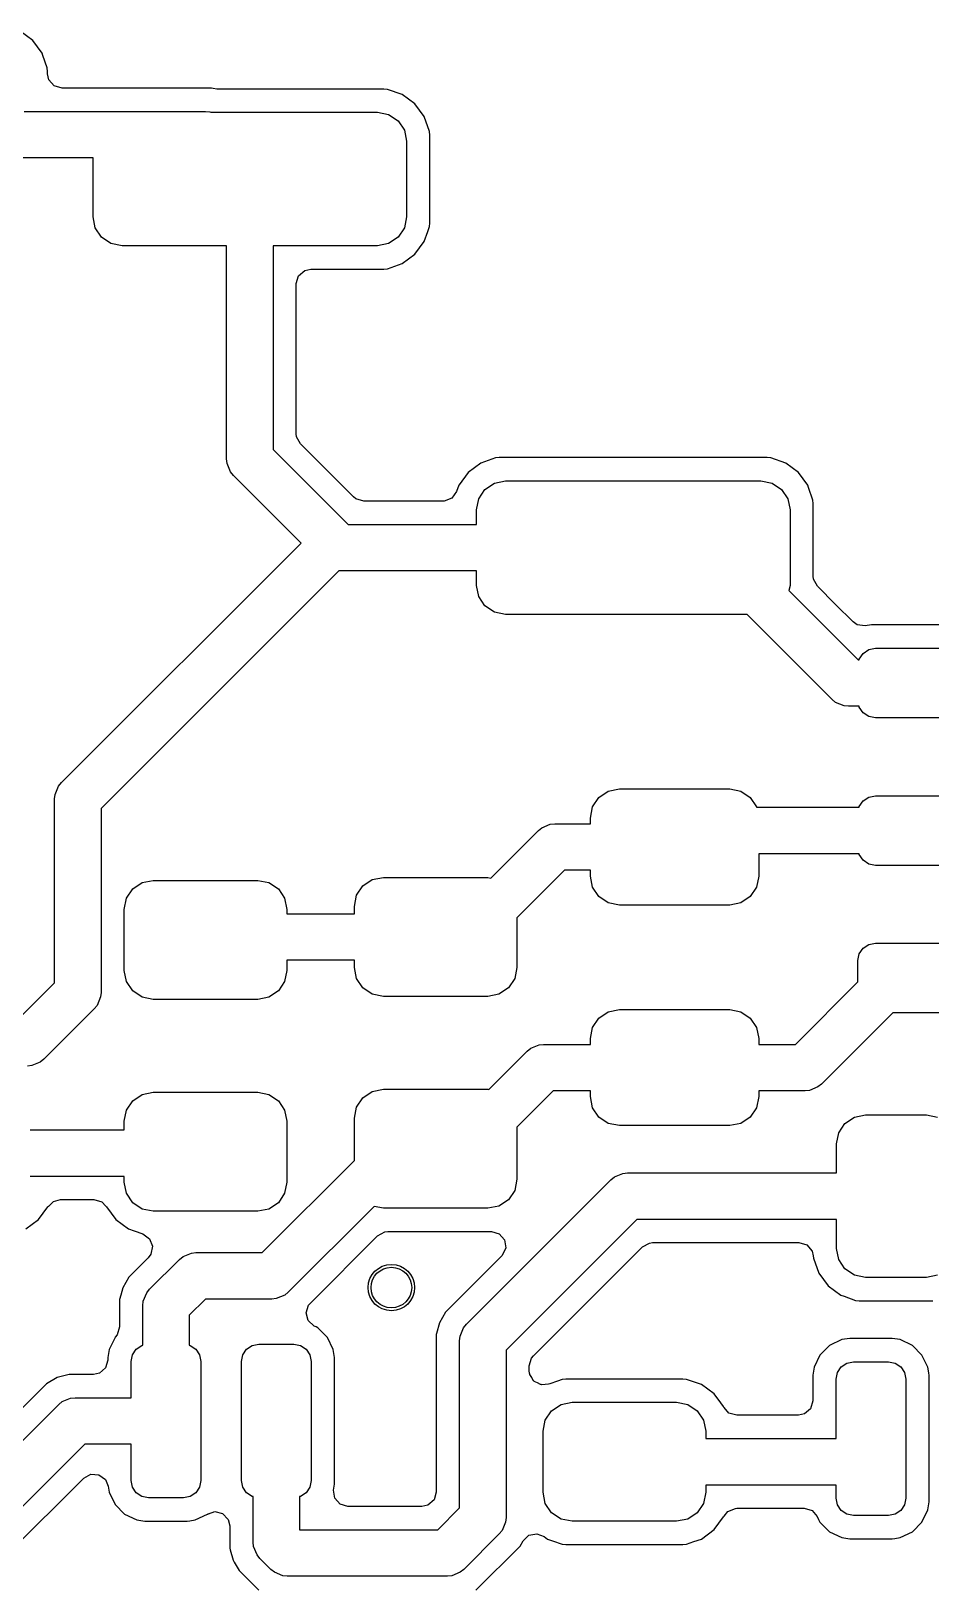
# Model space of a CAD drawing. Extents: x 3.9 to 7.48, y -4.89 to -2.91.
# Drawn here: x 4.605 to 4.91, y -4.142 to -3.615 of the extents above; entities that cross this region are included whole.
import ezdxf

# ---------------------------------------------------------------- set-up
doc = ezdxf.new("R2010")
doc.units = 0
doc.header["$MEASUREMENT"] = 0
doc.layers.add('BLACK', color=7, linetype='CONTINUOUS')

msp = doc.modelspace()

# ---------------------------------------------------------------- linework, layer by layer
at = {"layer": 'BLACK', "linetype": 'CONTINUOUS'}
for p, q in [((4.60507, -3.61857), (4.60077, -3.6154)), ((4.60825, -3.62288), (4.60507, -3.61857)), ((4.60853, -3.62368), (4.60825, -3.62288)), ((4.61002, -3.62792), (4.60853, -3.62368)), ((4.61013, -3.62912), (4.61002, -3.62792)), ((4.61002, -3.62792), (4.61002, -3.62792)), ((4.61013, -3.62987), (4.61013, -3.62912)), ((4.61057, -3.6319), (4.61013, -3.62987)), ((4.61237, -3.63397), (4.61057, -3.6319)), ((4.61501, -3.63475), (4.61237, -3.63397)), ((4.66568, -3.63475), (4.61501, -3.63475)), ((4.66621, -3.63489), (4.66568, -3.63475)), ((4.66568, -3.63475), (4.66568, -3.63475)), ((4.66747, -3.63506), (4.66621, -3.63489)), ((4.72412, -3.63506), (4.66747, -3.63506)), ((4.72532, -3.63517), (4.72412, -3.63506)), ((4.72412, -3.63506), (4.72412, -3.63506)), ((4.73036, -3.63693), (4.72532, -3.63517)), ((4.73466, -3.64011), (4.73036, -3.63693)), ((4.73036, -3.63693), (4.73036, -3.63693)), ((4.60223, -3.64264), (4.6636, -3.64264)), ((4.6636, -3.64264), (4.66514, -3.64279)), ((4.66514, -3.64279), (4.66552, -3.64295)), ((4.66552, -3.64295), (4.72198, -3.64295)), ((4.72198, -3.64295), (4.72575, -3.6437)), ((4.72575, -3.6437), (4.72894, -3.64583)), ((4.73784, -3.64441), (4.73466, -3.64011)), ((4.72894, -3.64583), (4.73108, -3.64903)), ((4.73108, -3.64903), (4.73182, -3.65279)), ((4.73961, -3.64946), (4.73784, -3.64441)), ((4.73784, -3.64441), (4.73784, -3.64441)), ((4.73972, -3.65066), (4.73961, -3.64946)), ((4.73961, -3.64946), (4.73961, -3.64946)), ((4.73182, -3.65279), (4.73182, -3.67838)), ((4.73972, -3.68052), (4.73972, -3.65066)), ((4.62553, -3.65839), (4.59968, -3.65839)), ((4.62553, -3.67838), (4.62553, -3.65839)), ((4.62627, -3.68215), (4.62553, -3.67838)), ((4.73182, -3.67838), (4.73108, -3.68215)), ((4.73961, -3.68172), (4.73972, -3.68052)), ((4.62841, -3.68534), (4.62627, -3.68215)), ((4.6316, -3.68748), (4.62841, -3.68534)), ((4.72894, -3.68534), (4.72575, -3.68748)), ((4.73108, -3.68215), (4.72894, -3.68534)), ((4.73784, -3.68676), (4.73901, -3.68341)), ((4.73901, -3.68341), (4.73961, -3.68172)), ((4.73961, -3.68172), (4.73961, -3.68172)), ((4.63537, -3.68823), (4.6316, -3.68748)), ((4.6708, -3.68823), (4.63537, -3.68823)), ((4.6708, -3.76052), (4.6708, -3.68823)), ((4.72198, -3.68823), (4.68655, -3.68823)), ((4.68655, -3.68823), (4.68655, -3.75726)), ((4.72575, -3.68748), (4.72198, -3.68823)), ((4.73036, -3.69424), (4.73466, -3.69107)), ((4.73466, -3.69107), (4.73784, -3.68676)), ((4.69522, -3.69836), (4.6973, -3.69656)), ((4.6973, -3.69656), (4.69932, -3.69612)), ((4.69932, -3.69612), (4.72412, -3.69612)), ((4.72412, -3.69612), (4.72532, -3.69601)), ((4.72532, -3.69601), (4.72784, -3.69512)), ((4.72532, -3.69601), (4.72532, -3.69601)), ((4.72784, -3.69512), (4.73036, -3.69424)), ((4.69444, -3.701), (4.69522, -3.69836)), ((4.69444, -3.75196), (4.69444, -3.701)), ((4.69455, -3.753), (4.69444, -3.75196)), ((4.69587, -3.75542), (4.69455, -3.753)), ((4.68655, -3.75726), (4.71201, -3.78271)), ((4.71385, -3.77339), (4.69587, -3.75542)), ((4.67095, -3.76205), (4.6708, -3.76052)), ((4.67213, -3.76489), (4.67095, -3.76205)), ((4.67311, -3.76608), (4.67213, -3.76489)), ((4.75268, -3.76511), (4.74965, -3.76923)), ((4.75699, -3.76193), (4.75268, -3.76511)), ((4.76203, -3.76017), (4.75699, -3.76193)), ((4.75699, -3.76193), (4.75699, -3.76193)), ((4.76323, -3.76006), (4.76203, -3.76017)), ((4.76203, -3.76017), (4.76203, -3.76017)), ((4.85412, -3.76006), (4.76323, -3.76006)), ((4.76323, -3.76006), (4.76323, -3.76006)), ((4.85532, -3.76017), (4.85412, -3.76006)), ((4.85412, -3.76006), (4.85412, -3.76006)), ((4.86036, -3.76193), (4.85532, -3.76017)), ((4.86466, -3.76511), (4.86036, -3.76193)), ((4.86036, -3.76193), (4.86036, -3.76193)), ((4.86784, -3.76941), (4.86466, -3.76511)), ((4.69604, -3.78902), (4.67311, -3.76608)), ((4.74951, -3.76941), (4.74876, -3.77155)), ((4.74965, -3.76923), (4.74951, -3.76941)), ((4.75841, -3.77083), (4.7616, -3.7687)), ((4.7616, -3.7687), (4.76537, -3.76795)), ((4.76537, -3.76795), (4.85198, -3.76795)), ((4.85198, -3.76795), (4.85575, -3.7687)), ((4.85575, -3.7687), (4.85894, -3.77083)), ((4.86812, -3.7702), (4.86784, -3.76941)), ((4.86961, -3.77446), (4.86812, -3.7702)), ((4.71466, -3.77404), (4.71385, -3.77339)), ((4.7173, -3.77482), (4.71466, -3.77404)), ((4.74415, -3.77482), (4.7173, -3.77482)), ((4.7446, -3.7748), (4.74415, -3.77482)), ((4.74716, -3.77379), (4.7446, -3.7748)), ((4.74876, -3.77155), (4.74716, -3.77379)), ((4.75553, -3.77779), (4.75627, -3.77403)), ((4.75627, -3.77403), (4.75841, -3.77083)), ((4.85894, -3.77083), (4.86108, -3.77403)), ((4.86108, -3.77403), (4.86182, -3.77779)), ((4.86972, -3.77566), (4.86961, -3.77446)), ((4.86961, -3.77446), (4.86961, -3.77446)), ((4.86972, -3.80024), (4.86972, -3.77566)), ((4.75553, -3.78271), (4.75553, -3.77779)), ((4.86182, -3.77779), (4.86182, -3.80338)), ((4.71201, -3.78271), (4.75553, -3.78271)), ((4.6148, -3.87026), (4.69604, -3.78902)), ((4.70887, -3.79846), (4.62824, -3.87909)), ((4.75553, -3.79846), (4.70887, -3.79846)), ((4.75553, -3.80338), (4.75553, -3.79846)), ((4.86983, -3.80128), (4.86972, -3.80024)), ((4.87115, -3.80369), (4.86983, -3.80128)), ((4.75627, -3.80715), (4.75553, -3.80338)), ((4.75841, -3.81034), (4.75627, -3.80715)), ((4.86182, -3.80338), (4.86147, -3.80517)), ((4.86147, -3.80517), (4.88494, -3.82864)), ((4.8773, -3.80984), (4.87115, -3.80369)), ((4.7616, -3.81248), (4.75841, -3.81034)), ((4.76537, -3.81323), (4.7616, -3.81248)), ((4.8832, -3.81574), (4.8773, -3.80984)), ((4.84725, -3.81323), (4.76537, -3.81323)), ((4.87611, -3.84208), (4.84725, -3.81323)), ((4.88463, -3.81673), (4.8832, -3.81574)), ((4.88735, -3.81712), (4.88463, -3.81673)), ((4.88944, -3.81681), (4.88735, -3.81712)), ((4.95702, -3.81681), (4.88944, -3.81681)), ((4.88944, -3.81681), (4.88944, -3.81681)), ((4.88524, -3.82864), (4.8853, -3.82835)), ((4.8853, -3.82835), (4.88658, -3.82644)), ((4.88658, -3.82644), (4.88849, -3.82516)), ((4.88849, -3.82516), (4.89075, -3.82471)), ((4.89075, -3.82471), (4.95571, -3.82471)), ((4.88494, -3.82864), (4.88524, -3.82864)), ((4.8773, -3.84306), (4.87611, -3.84208)), ((4.88014, -3.84424), (4.8773, -3.84306)), ((4.88167, -3.84439), (4.88014, -3.84424)), ((4.88524, -3.84439), (4.88167, -3.84439)), ((4.8853, -3.84468), (4.88524, -3.84439)), ((4.88658, -3.8466), (4.8853, -3.84468)), ((4.88849, -3.84788), (4.88658, -3.8466)), ((4.89075, -3.84833), (4.88849, -3.84788)), ((4.95571, -3.84833), (4.89075, -3.84833)), ((4.61382, -3.87145), (4.6148, -3.87026)), ((4.61249, -3.87582), (4.61265, -3.87429)), ((4.61249, -3.93817), (4.61249, -3.87582)), ((4.61265, -3.87429), (4.61382, -3.87145)), ((4.79488, -3.87851), (4.79701, -3.87531)), ((4.79701, -3.87531), (4.80021, -3.87318)), ((4.80021, -3.87318), (4.80397, -3.87243)), ((4.80397, -3.87243), (4.84138, -3.87243)), ((4.84138, -3.87243), (4.84514, -3.87318)), ((4.84514, -3.87318), (4.84834, -3.87531)), ((4.84834, -3.87531), (4.85047, -3.87851)), ((4.88658, -3.87644), (4.88849, -3.87516)), ((4.88849, -3.87516), (4.89075, -3.87471)), ((4.89075, -3.87471), (4.95571, -3.87471)), ((4.62824, -3.87909), (4.62824, -3.94143)), ((4.79413, -3.88227), (4.79488, -3.87851)), ((4.85047, -3.87851), (4.8505, -3.87864)), ((4.8505, -3.87864), (4.88524, -3.87864)), ((4.88524, -3.87864), (4.8853, -3.87835)), ((4.8853, -3.87835), (4.88658, -3.87644)), ((4.77651, -3.88655), (4.7777, -3.88557)), ((4.7777, -3.88557), (4.78054, -3.88439)), ((4.78054, -3.88439), (4.78208, -3.88424)), ((4.78208, -3.88424), (4.79413, -3.88424)), ((4.79413, -3.88424), (4.79413, -3.88227)), ((4.76043, -3.90262), (4.77651, -3.88655)), ((4.88524, -3.89439), (4.85122, -3.89439)), ((4.85122, -3.89439), (4.85122, -3.90196)), ((4.8853, -3.89468), (4.88524, -3.89439)), ((4.88658, -3.8966), (4.8853, -3.89468)), ((4.88849, -3.89788), (4.88658, -3.8966)), ((4.78534, -3.89999), (4.76923, -3.91609)), ((4.79413, -3.89999), (4.78534, -3.89999)), ((4.79413, -3.90196), (4.79413, -3.89999)), ((4.79488, -3.90572), (4.79413, -3.90196)), ((4.85122, -3.90196), (4.85047, -3.90572)), ((4.89075, -3.89833), (4.88849, -3.89788)), ((4.95571, -3.89833), (4.89075, -3.89833)), ((4.63687, -3.90949), (4.639, -3.9063)), ((4.639, -3.9063), (4.64219, -3.90416)), ((4.64219, -3.90416), (4.64596, -3.90341)), ((4.64596, -3.90341), (4.68139, -3.90341)), ((4.68139, -3.90341), (4.68516, -3.90416)), ((4.68516, -3.90416), (4.68835, -3.9063)), ((4.68835, -3.9063), (4.69048, -3.90949)), ((4.71486, -3.90849), (4.717, -3.9053)), ((4.717, -3.9053), (4.72019, -3.90316)), ((4.72019, -3.90316), (4.72396, -3.90241)), ((4.72396, -3.90241), (4.75939, -3.90241)), ((4.75939, -3.90241), (4.76043, -3.90262)), ((4.79701, -3.90892), (4.79488, -3.90572)), ((4.85047, -3.90572), (4.84834, -3.90892)), ((4.63612, -3.91326), (4.63687, -3.90949)), ((4.69048, -3.90949), (4.69123, -3.91326)), ((4.71412, -3.91226), (4.71486, -3.90849)), ((4.71412, -3.91472), (4.71412, -3.91226)), ((4.80021, -3.91105), (4.79701, -3.90892)), ((4.80397, -3.9118), (4.80021, -3.91105)), ((4.84138, -3.9118), (4.80397, -3.9118)), ((4.84514, -3.91105), (4.84138, -3.9118)), ((4.84834, -3.90892), (4.84514, -3.91105)), ((4.63612, -3.93393), (4.63612, -3.91326)), ((4.69123, -3.91326), (4.69123, -3.91472)), ((4.69123, -3.91472), (4.71412, -3.91472)), ((4.76923, -3.91609), (4.76923, -3.93293)), ((4.88485, -3.93061), (4.8853, -3.92835)), ((4.8853, -3.92835), (4.88658, -3.92644)), ((4.88658, -3.92644), (4.88849, -3.92516)), ((4.88849, -3.92516), (4.89075, -3.92471)), ((4.89075, -3.92471), (4.95571, -3.92471)), ((4.71412, -3.93047), (4.69123, -3.93047)), ((4.69123, -3.93047), (4.69123, -3.93393)), ((4.71412, -3.93293), (4.71412, -3.93047)), ((4.71486, -3.93669), (4.71412, -3.93293)), ((4.76923, -3.93293), (4.76848, -3.93669)), ((4.88485, -3.93785), (4.88485, -3.93061)), ((4.60002, -3.95064), (4.61249, -3.93817)), ((4.63687, -3.93769), (4.63612, -3.93393)), ((4.639, -3.94089), (4.63687, -3.93769)), ((4.69048, -3.93769), (4.68835, -3.94089)), ((4.69123, -3.93393), (4.69048, -3.93769)), ((4.717, -3.93989), (4.71486, -3.93669)), ((4.76848, -3.93669), (4.76635, -3.93989)), ((4.86365, -3.95904), (4.88485, -3.93785)), ((4.62809, -3.94297), (4.62691, -3.9458)), ((4.62824, -3.94143), (4.62809, -3.94297)), ((4.64219, -3.94302), (4.639, -3.94089)), ((4.64596, -3.94377), (4.64219, -3.94302)), ((4.68139, -3.94377), (4.64596, -3.94377)), ((4.68516, -3.94302), (4.68139, -3.94377)), ((4.68835, -3.94089), (4.68516, -3.94302)), ((4.72019, -3.94202), (4.717, -3.93989)), ((4.72396, -3.94277), (4.72019, -3.94202)), ((4.75939, -3.94277), (4.72396, -3.94277)), ((4.76316, -3.94202), (4.75939, -3.94277)), ((4.76635, -3.93989), (4.76316, -3.94202)), ((4.62594, -3.947), (4.60885, -3.96408)), ((4.62691, -3.9458), (4.62594, -3.947)), ((4.79701, -3.95012), (4.80021, -3.94798)), ((4.80021, -3.94798), (4.80397, -3.94723)), ((4.80397, -3.94723), (4.84138, -3.94723)), ((4.84138, -3.94723), (4.84514, -3.94798)), ((4.84514, -3.94798), (4.84834, -3.95012)), ((4.89664, -3.94833), (4.87248, -3.97249)), ((4.92391, -3.94833), (4.89664, -3.94833)), ((4.79413, -3.95708), (4.79488, -3.95331)), ((4.79488, -3.95331), (4.79701, -3.95012)), ((4.84834, -3.95012), (4.85047, -3.95331)), ((4.85047, -3.95331), (4.85122, -3.95708)), ((4.7739, -3.96037), (4.77674, -3.9592)), ((4.77674, -3.9592), (4.77827, -3.95904)), ((4.77827, -3.95904), (4.79413, -3.95904)), ((4.79413, -3.95904), (4.79413, -3.95708)), ((4.85122, -3.95708), (4.85122, -3.95904)), ((4.85122, -3.95904), (4.86365, -3.95904)), ((4.60765, -3.96506), (4.60482, -3.96624)), ((4.60885, -3.96408), (4.60765, -3.96506)), ((4.75972, -3.97433), (4.77271, -3.96135)), ((4.77271, -3.96135), (4.7739, -3.96037)), ((4.60482, -3.96624), (4.60328, -3.96639)), ((4.64219, -3.97601), (4.64596, -3.97526)), ((4.64596, -3.97526), (4.68139, -3.97526)), ((4.68139, -3.97526), (4.68516, -3.97601)), ((4.717, -3.97715), (4.72019, -3.97501)), ((4.72019, -3.97501), (4.72396, -3.97426)), ((4.72396, -3.97426), (4.75939, -3.97426)), ((4.75939, -3.97426), (4.75972, -3.97433)), ((4.78153, -3.97479), (4.76923, -3.98709)), ((4.79413, -3.97479), (4.78153, -3.97479)), ((4.79413, -3.97676), (4.79413, -3.97479)), ((4.86691, -3.97479), (4.85122, -3.97479)), ((4.85122, -3.97479), (4.85122, -3.97676)), ((4.86845, -3.97464), (4.86691, -3.97479)), ((4.87129, -3.97347), (4.86845, -3.97464)), ((4.87248, -3.97249), (4.87129, -3.97347)), ((4.63687, -3.98134), (4.639, -3.97815)), ((4.639, -3.97815), (4.64219, -3.97601)), ((4.68516, -3.97601), (4.68835, -3.97815)), ((4.68835, -3.97815), (4.69048, -3.98134)), ((4.71412, -3.98411), (4.71486, -3.98034)), ((4.71486, -3.98034), (4.717, -3.97715)), ((4.79488, -3.98053), (4.79413, -3.97676)), ((4.79701, -3.98372), (4.79488, -3.98053)), ((4.85047, -3.98053), (4.84834, -3.98372)), ((4.85122, -3.97676), (4.85047, -3.98053)), ((4.63612, -3.98511), (4.63687, -3.98134)), ((4.63612, -3.98804), (4.63612, -3.98511)), ((4.69048, -3.98134), (4.69123, -3.98511)), ((4.69123, -3.98511), (4.69123, -4.00578)), ((4.71412, -3.9984), (4.71412, -3.98411)), ((4.80021, -3.98585), (4.79701, -3.98372)), ((4.80397, -3.9866), (4.80021, -3.98585)), ((4.84514, -3.98585), (4.84138, -3.9866)), ((4.84834, -3.98372), (4.84514, -3.98585)), ((4.87832, -3.98903), (4.88046, -3.98584)), ((4.88046, -3.98584), (4.88365, -3.98371)), ((4.88365, -3.98371), (4.88741, -3.98296)), ((4.88741, -3.98296), (4.90808, -3.98296)), ((4.90808, -3.98296), (4.91185, -3.98371)), ((4.60422, -3.98804), (4.63612, -3.98804)), ((4.76923, -3.98709), (4.76923, -4.00478)), ((4.84138, -3.9866), (4.80397, -3.9866)), ((4.87757, -3.9928), (4.87832, -3.98903)), ((4.87757, -4.00264), (4.87757, -3.9928)), ((4.68287, -4.02964), (4.71412, -3.9984)), ((4.63612, -4.00379), (4.60422, -4.00379)), ((4.63612, -4.00578), (4.63612, -4.00379)), ((4.63687, -4.00954), (4.63612, -4.00578)), ((4.69123, -4.00578), (4.69048, -4.00954)), ((4.75211, -4.05395), (4.80111, -4.00495)), ((4.76923, -4.00478), (4.76848, -4.00854)), ((4.80111, -4.00495), (4.8023, -4.00397)), ((4.8023, -4.00397), (4.80514, -4.00279)), ((4.80514, -4.00279), (4.80667, -4.00264)), ((4.80667, -4.00264), (4.87757, -4.00264)), ((4.61053, -4.01391), (4.61208, -4.01232)), ((4.61208, -4.01232), (4.61447, -4.01169)), ((4.61447, -4.01169), (4.62585, -4.01169)), ((4.62585, -4.01169), (4.62849, -4.01246)), ((4.62849, -4.01246), (4.62982, -4.01391)), ((4.639, -4.01274), (4.63687, -4.00954)), ((4.64219, -4.01487), (4.639, -4.01274)), ((4.68835, -4.01274), (4.68516, -4.01487)), ((4.69048, -4.00954), (4.68835, -4.01274)), ((4.76635, -4.01174), (4.76316, -4.01387)), ((4.76848, -4.00854), (4.76635, -4.01174)), ((4.60706, -4.01844), (4.61023, -4.01414)), ((4.61023, -4.01414), (4.61045, -4.01385)), ((4.61023, -4.01414), (4.61023, -4.01414)), ((4.61045, -4.01385), (4.61053, -4.01391)), ((4.62982, -4.01391), (4.62988, -4.01386)), ((4.62988, -4.01386), (4.6301, -4.01416)), ((4.6301, -4.01416), (4.6301, -4.01416)), ((4.6301, -4.01416), (4.63328, -4.01846)), ((4.64596, -4.01562), (4.64219, -4.01487)), ((4.68139, -4.01562), (4.64596, -4.01562)), ((4.68516, -4.01487), (4.68139, -4.01562)), ((4.72079, -4.01399), (4.6917, -4.04308)), ((4.72396, -4.01462), (4.72079, -4.01399)), ((4.75939, -4.01462), (4.72396, -4.01462)), ((4.76316, -4.01387), (4.75939, -4.01462)), ((4.60276, -4.02162), (4.60706, -4.01844)), ((4.63328, -4.01846), (4.63758, -4.02163)), ((4.63758, -4.02163), (4.63942, -4.02228)), ((4.63942, -4.02228), (4.6424, -4.02332)), ((4.6424, -4.02332), (4.64464, -4.02493)), ((4.72201, -4.02394), (4.72442, -4.02262)), ((4.72442, -4.02262), (4.72546, -4.02251)), ((4.72546, -4.02251), (4.76059, -4.02251)), ((4.76059, -4.02251), (4.76323, -4.02329)), ((4.76323, -4.02329), (4.76503, -4.02537)), ((4.80994, -4.01839), (4.76555, -4.06278)), ((4.87757, -4.01839), (4.80994, -4.01839)), ((4.87757, -4.02823), (4.87757, -4.01839)), ((4.64464, -4.02493), (4.64565, -4.02748)), ((4.64565, -4.02748), (4.64512, -4.03018)), ((4.6992, -4.04675), (4.72201, -4.02394)), ((4.76543, -4.02809), (4.76428, -4.03059)), ((4.76503, -4.02537), (4.76543, -4.02809)), ((4.77487, -4.06462), (4.81178, -4.02771)), ((4.81178, -4.02771), (4.81419, -4.0264)), ((4.81419, -4.0264), (4.81523, -4.02628)), ((4.81523, -4.02628), (4.86485, -4.02628)), ((4.86485, -4.02628), (4.86749, -4.02706)), ((4.86749, -4.02706), (4.86929, -4.02914)), ((4.87832, -4.032), (4.87757, -4.02823)), ((4.64424, -4.03138), (4.63766, -4.03797)), ((4.64512, -4.03018), (4.64424, -4.03138)), ((4.64471, -4.04208), (4.65484, -4.03195)), ((4.65484, -4.03195), (4.65603, -4.03097)), ((4.65603, -4.03097), (4.65887, -4.02979)), ((4.65887, -4.02979), (4.66041, -4.02964)), ((4.66041, -4.02964), (4.68287, -4.02964)), ((4.76405, -4.03085), (4.74506, -4.04984)), ((4.76428, -4.03059), (4.76405, -4.03085)), ((4.86929, -4.02914), (4.86971, -4.03071)), ((4.86971, -4.03071), (4.86979, -4.03157)), ((4.86979, -4.03157), (4.86979, -4.03157)), ((4.86979, -4.03157), (4.87154, -4.03657)), ((4.88046, -4.03519), (4.87832, -4.032)), ((4.63766, -4.03797), (4.63558, -4.04156)), ((4.63766, -4.03797), (4.63766, -4.03797)), ((4.87154, -4.03657), (4.87156, -4.03661)), ((4.87156, -4.03661), (4.87473, -4.04092)), ((4.88365, -4.03733), (4.88046, -4.03519)), ((4.88741, -4.03808), (4.88365, -4.03733)), ((4.90808, -4.03808), (4.88741, -4.03808)), ((4.91185, -4.03733), (4.90808, -4.03808)), ((4.6349, -4.04409), (4.63451, -4.04557)), ((4.63558, -4.04157), (4.6349, -4.04409)), ((4.63558, -4.04156), (4.63558, -4.04157)), ((4.64255, -4.04611), (4.64373, -4.04328)), ((4.64373, -4.04328), (4.64471, -4.04208)), ((4.69051, -4.04406), (4.68767, -4.04524)), ((4.6917, -4.04308), (4.69051, -4.04406)), ((4.87473, -4.04092), (4.87903, -4.04409)), ((4.87903, -4.04409), (4.88015, -4.04448)), ((4.63451, -4.04557), (4.63451, -4.05488)), ((4.6424, -4.04765), (4.64255, -4.04611)), ((4.6424, -4.06104), (4.6424, -4.04765)), ((4.66367, -4.04539), (4.65815, -4.05091)), ((4.68613, -4.04539), (4.66367, -4.04539)), ((4.68767, -4.04524), (4.68613, -4.04539)), ((4.69777, -4.05007), (4.69862, -4.04745)), ((4.69862, -4.04745), (4.6992, -4.04675)), ((4.88015, -4.04448), (4.88408, -4.04586)), ((4.88408, -4.04586), (4.88528, -4.04597)), ((4.88528, -4.04597), (4.88528, -4.04597)), ((4.88528, -4.04597), (4.91022, -4.04597)), ((4.63451, -4.05488), (4.63373, -4.05752)), ((4.65815, -4.05091), (4.65815, -4.06104)), ((4.69848, -4.05273), (4.69777, -4.05007)), ((4.70051, -4.05458), (4.69848, -4.05273)), ((4.70112, -4.05488), (4.70051, -4.05458)), ((4.70171, -4.05517), (4.70112, -4.05488)), ((4.74298, -4.05343), (4.742, -4.0571)), ((4.74506, -4.04984), (4.74298, -4.05343)), ((4.74506, -4.04984), (4.74506, -4.04984)), ((4.75113, -4.05514), (4.75211, -4.05395)), ((4.63298, -4.05843), (4.63096, -4.06256)), ((4.63308, -4.05833), (4.63298, -4.05843)), ((4.63373, -4.05752), (4.63308, -4.05833)), ((4.70497, -4.05843), (4.70171, -4.05517)), ((4.70699, -4.06256), (4.70497, -4.05843)), ((4.70497, -4.05843), (4.70497, -4.05843)), ((4.70497, -4.05843), (4.70497, -4.05843)), ((4.742, -4.0571), (4.74191, -4.05744)), ((4.74191, -4.05744), (4.74191, -4.11087)), ((4.742, -4.0571), (4.742, -4.0571)), ((4.7498, -4.05952), (4.74995, -4.05798)), ((4.7498, -4.11626), (4.7498, -4.05952)), ((4.74995, -4.05798), (4.75113, -4.05514)), ((4.87938, -4.05915), (4.87524, -4.06117)), ((4.88206, -4.05876), (4.87938, -4.05915)), ((4.89649, -4.05876), (4.88206, -4.05876)), ((4.88206, -4.05876), (4.88206, -4.05876)), ((4.89917, -4.05915), (4.89649, -4.05876)), ((4.89649, -4.05876), (4.89649, -4.05876)), ((4.90331, -4.06117), (4.89917, -4.05915)), ((4.63096, -4.06256), (4.63057, -4.06525)), ((4.63057, -4.06525), (4.63057, -4.06608)), ((4.63846, -4.06656), (4.63891, -4.0643)), ((4.63891, -4.0643), (4.64019, -4.06238)), ((4.64019, -4.06238), (4.64211, -4.0611)), ((4.64211, -4.0611), (4.6424, -4.06104)), ((4.65815, -4.06104), (4.65844, -4.0611)), ((4.65844, -4.0611), (4.66035, -4.06238)), ((4.66035, -4.06238), (4.66163, -4.0643)), ((4.66163, -4.0643), (4.66208, -4.06656)), ((4.67586, -4.06656), (4.67631, -4.0643)), ((4.67631, -4.0643), (4.67759, -4.06238)), ((4.67759, -4.06238), (4.67951, -4.0611)), ((4.67951, -4.0611), (4.68177, -4.06065)), ((4.68177, -4.06065), (4.69358, -4.06065)), ((4.69358, -4.06065), (4.69584, -4.0611)), ((4.69584, -4.0611), (4.69776, -4.06238)), ((4.69776, -4.06238), (4.69904, -4.0643)), ((4.69904, -4.0643), (4.69949, -4.06656)), ((4.70738, -4.06525), (4.70699, -4.06256)), ((4.70699, -4.06256), (4.70699, -4.06256)), ((4.70738, -4.10822), (4.70738, -4.06525)), ((4.76555, -4.06278), (4.76555, -4.11952)), ((4.77344, -4.06807), (4.77422, -4.06543)), ((4.77422, -4.06543), (4.77487, -4.06462)), ((4.87198, -4.06443), (4.86996, -4.06856)), ((4.87524, -4.06117), (4.87198, -4.06443)), ((4.90656, -4.06443), (4.90331, -4.06117)), ((4.90859, -4.06856), (4.90656, -4.06443)), ((4.90656, -4.06443), (4.90656, -4.06443)), ((4.90656, -4.06443), (4.90656, -4.06443)), ((4.62771, -4.07052), (4.62569, -4.07097)), ((4.62979, -4.06872), (4.62771, -4.07052)), ((4.63057, -4.06608), (4.62979, -4.06872)), ((4.63846, -4.07886), (4.63846, -4.06656)), ((4.66208, -4.06656), (4.66208, -4.10691)), ((4.67586, -4.10691), (4.67586, -4.06656)), ((4.69949, -4.06656), (4.69949, -4.10691)), ((4.77344, -4.06967), (4.77344, -4.06807)), ((4.77353, -4.07061), (4.77344, -4.06967)), ((4.77359, -4.07072), (4.77353, -4.07061)), ((4.77364, -4.07104), (4.77359, -4.07072)), ((4.86996, -4.06856), (4.86957, -4.07125)), ((4.87746, -4.07256), (4.87791, -4.0703)), ((4.87791, -4.0703), (4.87919, -4.06838)), ((4.87919, -4.06838), (4.88111, -4.0671)), ((4.88111, -4.0671), (4.88337, -4.06665)), ((4.88337, -4.06665), (4.89518, -4.06665)), ((4.89518, -4.06665), (4.89744, -4.0671)), ((4.89744, -4.0671), (4.89935, -4.06838)), ((4.89935, -4.06838), (4.90063, -4.0703)), ((4.90063, -4.0703), (4.90108, -4.07256)), ((4.90867, -4.06912), (4.90859, -4.06856)), ((4.90887, -4.07053), (4.90867, -4.06912)), ((4.90898, -4.07125), (4.90887, -4.07053)), ((4.60978, -4.07412), (4.57436, -4.10954)), ((4.61337, -4.07204), (4.60978, -4.07412)), ((4.60978, -4.07412), (4.60978, -4.07412)), ((4.61738, -4.07097), (4.61337, -4.07204)), ((4.62569, -4.07097), (4.61738, -4.07097)), ((4.77427, -4.07202), (4.77364, -4.07104)), ((4.7748, -4.07305), (4.77427, -4.07202)), ((4.775, -4.07316), (4.7748, -4.07305)), ((4.77513, -4.07335), (4.775, -4.07316)), ((4.77618, -4.07384), (4.77513, -4.07335)), ((4.77719, -4.07441), (4.77618, -4.07384)), ((4.77742, -4.0744), (4.77719, -4.07441)), ((4.77763, -4.0745), (4.77742, -4.0744)), ((4.77878, -4.07433), (4.77763, -4.0745)), ((4.77994, -4.07427), (4.77878, -4.07433)), ((4.78039, -4.07412), (4.77994, -4.07427)), ((4.78295, -4.07322), (4.78039, -4.07412)), ((4.78462, -4.07263), (4.78295, -4.07322)), ((4.78582, -4.07252), (4.78462, -4.07263)), ((4.82553, -4.07252), (4.78582, -4.07252)), ((4.78582, -4.07252), (4.78582, -4.07252)), ((4.82673, -4.07263), (4.82553, -4.07252)), ((4.82553, -4.07252), (4.82553, -4.07252)), ((4.83177, -4.0744), (4.82673, -4.07263)), ((4.83607, -4.07757), (4.83177, -4.0744)), ((4.83177, -4.0744), (4.83177, -4.0744)), ((4.86957, -4.07125), (4.86957, -4.07994)), ((4.87746, -4.09272), (4.87746, -4.07256)), ((4.90108, -4.07256), (4.90108, -4.11291)), ((4.90898, -4.11422), (4.90898, -4.07125)), ((4.57483, -4.12023), (4.61389, -4.08117)), ((4.61389, -4.08117), (4.61508, -4.08019)), ((4.61508, -4.08019), (4.61792, -4.07901)), ((4.61792, -4.07901), (4.61946, -4.07886)), ((4.61946, -4.07886), (4.63846, -4.07886)), ((4.781, -4.0833), (4.78419, -4.08116)), ((4.78419, -4.08116), (4.78796, -4.08041)), ((4.78796, -4.08041), (4.82339, -4.08041)), ((4.82339, -4.08041), (4.82716, -4.08116)), ((4.82716, -4.08116), (4.83035, -4.0833)), ((4.83832, -4.08062), (4.83607, -4.07757)), ((4.83925, -4.08188), (4.83832, -4.08062)), ((4.86957, -4.07994), (4.86879, -4.08258)), ((4.77812, -4.09026), (4.77886, -4.08649)), ((4.77886, -4.08649), (4.781, -4.0833)), ((4.83035, -4.0833), (4.83248, -4.08649)), ((4.83248, -4.08649), (4.83323, -4.09026)), ((4.83942, -4.0822), (4.83925, -4.08188)), ((4.83948, -4.08217), (4.83942, -4.0822)), ((4.84111, -4.08405), (4.83948, -4.08217)), ((4.84374, -4.08482), (4.84111, -4.08405)), ((4.86469, -4.08482), (4.84374, -4.08482)), ((4.86671, -4.08438), (4.86469, -4.08482)), ((4.86879, -4.08258), (4.86671, -4.08438)), ((4.77812, -4.11093), (4.77812, -4.09026)), ((4.83323, -4.09026), (4.83323, -4.09272)), ((4.62272, -4.09461), (4.58596, -4.13136)), ((4.63846, -4.09461), (4.62272, -4.09461)), ((4.63846, -4.10691), (4.63846, -4.09461)), ((4.83323, -4.09272), (4.87746, -4.09272)), ((4.59666, -4.13183), (4.62238, -4.10611)), ((4.62238, -4.10611), (4.62479, -4.10479)), ((4.62479, -4.10479), (4.62754, -4.10499)), ((4.62754, -4.10499), (4.62974, -4.10664)), ((4.62974, -4.10664), (4.63066, -4.10886)), ((4.63891, -4.10917), (4.63846, -4.10691)), ((4.66208, -4.10691), (4.66163, -4.10917)), ((4.67631, -4.10917), (4.67586, -4.10691)), ((4.69949, -4.10691), (4.69904, -4.10917)), ((4.63066, -4.10886), (4.63096, -4.1109)), ((4.63096, -4.1109), (4.63298, -4.11504)), ((4.64019, -4.11109), (4.63891, -4.10917)), ((4.64211, -4.11237), (4.64019, -4.11109)), ((4.64437, -4.11282), (4.64211, -4.11237)), ((4.65618, -4.11282), (4.64437, -4.11282)), ((4.65844, -4.11237), (4.65618, -4.11282)), ((4.66035, -4.11109), (4.65844, -4.11237)), ((4.66163, -4.10917), (4.66035, -4.11109)), ((4.67759, -4.11109), (4.67631, -4.10917)), ((4.67951, -4.11237), (4.67759, -4.11109)), ((4.6798, -4.11242), (4.67951, -4.11237)), ((4.6798, -4.12782), (4.6798, -4.11242)), ((4.69584, -4.11237), (4.69555, -4.11242)), ((4.69555, -4.11242), (4.69555, -4.12364)), ((4.69776, -4.11109), (4.69584, -4.11237)), ((4.69904, -4.10917), (4.69776, -4.11109)), ((4.7071, -4.11016), (4.70738, -4.10822)), ((4.7071, -4.11017), (4.7071, -4.11016)), ((4.70749, -4.1129), (4.7071, -4.11017)), ((4.74191, -4.11087), (4.74113, -4.11351)), ((4.77886, -4.11469), (4.77812, -4.11093)), ((4.83323, -4.11093), (4.83248, -4.11469)), ((4.87746, -4.10847), (4.83323, -4.10847)), ((4.83323, -4.10847), (4.83323, -4.11093)), ((4.87746, -4.11291), (4.87746, -4.10847)), ((4.63298, -4.11504), (4.63624, -4.1183)), ((4.66431, -4.1183), (4.66467, -4.11812)), ((4.66467, -4.11812), (4.66471, -4.1182)), ((4.66471, -4.1182), (4.66679, -4.11748)), ((4.66679, -4.11748), (4.66946, -4.11812)), ((4.66946, -4.11812), (4.67136, -4.12011)), ((4.70929, -4.11497), (4.70749, -4.1129)), ((4.71193, -4.11575), (4.70929, -4.11497)), ((4.73703, -4.11575), (4.71193, -4.11575)), ((4.73905, -4.11531), (4.73703, -4.11575)), ((4.74113, -4.11351), (4.73905, -4.11531)), ((4.74241, -4.12364), (4.7498, -4.11626)), ((4.781, -4.11789), (4.77886, -4.11469)), ((4.78419, -4.12002), (4.781, -4.11789)), ((4.83035, -4.11789), (4.82716, -4.12002)), ((4.83248, -4.11469), (4.83035, -4.11789)), ((4.83955, -4.11905), (4.84074, -4.1174)), ((4.84074, -4.1174), (4.84329, -4.11638)), ((4.84329, -4.11638), (4.84374, -4.11636)), ((4.84374, -4.11636), (4.86665, -4.11636)), ((4.86665, -4.11636), (4.86929, -4.11713)), ((4.86929, -4.11713), (4.87103, -4.1191)), ((4.87791, -4.11517), (4.87746, -4.11291)), ((4.87919, -4.11709), (4.87791, -4.11517)), ((4.88111, -4.11837), (4.87919, -4.11709)), ((4.89935, -4.11709), (4.89744, -4.11837)), ((4.90063, -4.11517), (4.89935, -4.11709)), ((4.90108, -4.11291), (4.90063, -4.11517)), ((4.90656, -4.12104), (4.90859, -4.1169)), ((4.90859, -4.1169), (4.90898, -4.11422)), ((4.63624, -4.1183), (4.63624, -4.1183)), ((4.63624, -4.1183), (4.63624, -4.1183)), ((4.63624, -4.1183), (4.64038, -4.12032)), ((4.64038, -4.12032), (4.64172, -4.12051)), ((4.64172, -4.12051), (4.64306, -4.12071)), ((4.64306, -4.12071), (4.64306, -4.12071)), ((4.64306, -4.12071), (4.65749, -4.12071)), ((4.65749, -4.12071), (4.65838, -4.12058)), ((4.65838, -4.12058), (4.66017, -4.12032)), ((4.66017, -4.12032), (4.66431, -4.1183)), ((4.66431, -4.1183), (4.66431, -4.1183)), ((4.67136, -4.12011), (4.67191, -4.12235)), ((4.67191, -4.12235), (4.67191, -4.12574)), ((4.7654, -4.12105), (4.76422, -4.12389)), ((4.76555, -4.11952), (4.7654, -4.12105)), ((4.78796, -4.12077), (4.78419, -4.12002)), ((4.82339, -4.12077), (4.78796, -4.12077)), ((4.82716, -4.12002), (4.82339, -4.12077)), ((4.83607, -4.12361), (4.83925, -4.11931)), ((4.83925, -4.11931), (4.83942, -4.11898)), ((4.83925, -4.11931), (4.83925, -4.11931)), ((4.83942, -4.11898), (4.83955, -4.11905)), ((4.87103, -4.1191), (4.87153, -4.12011)), ((4.87153, -4.12011), (4.87198, -4.12104)), ((4.87198, -4.12104), (4.87524, -4.1243)), ((4.88337, -4.11882), (4.88111, -4.11837)), ((4.89518, -4.11882), (4.88337, -4.11882)), ((4.89744, -4.11837), (4.89518, -4.11882)), ((4.90331, -4.1243), (4.90656, -4.12104)), ((4.67191, -4.12574), (4.67191, -4.12989)), ((4.67995, -4.12935), (4.6798, -4.12782)), ((4.69555, -4.12364), (4.74241, -4.12364)), ((4.76324, -4.12508), (4.75124, -4.13708)), ((4.76422, -4.12389), (4.76324, -4.12508)), ((4.77029, -4.1292), (4.77131, -4.12743)), ((4.77131, -4.12743), (4.7733, -4.12553)), ((4.7733, -4.12553), (4.776, -4.12501)), ((4.776, -4.12501), (4.77844, -4.12594)), ((4.77844, -4.12594), (4.77958, -4.12678)), ((4.77958, -4.12678), (4.78126, -4.12737)), ((4.78126, -4.12737), (4.78462, -4.12855)), ((4.78462, -4.12855), (4.78582, -4.12866)), ((4.78582, -4.12866), (4.78582, -4.12866)), ((4.78582, -4.12866), (4.82553, -4.12866)), ((4.82553, -4.12866), (4.82673, -4.12855)), ((4.82673, -4.12855), (4.82925, -4.12767)), ((4.82673, -4.12855), (4.82673, -4.12855)), ((4.82925, -4.12767), (4.83177, -4.12678)), ((4.83177, -4.12678), (4.83607, -4.12361)), ((4.87524, -4.1243), (4.87524, -4.1243)), ((4.87524, -4.1243), (4.87524, -4.1243)), ((4.87524, -4.1243), (4.87938, -4.12632)), ((4.87938, -4.12632), (4.88072, -4.12651)), ((4.88072, -4.12651), (4.88206, -4.12671)), ((4.88206, -4.12671), (4.88206, -4.12671)), ((4.88206, -4.12671), (4.89649, -4.12671)), ((4.89649, -4.12671), (4.89738, -4.12658)), ((4.89738, -4.12658), (4.89917, -4.12632)), ((4.89917, -4.12632), (4.90331, -4.1243)), ((4.67191, -4.12989), (4.67206, -4.13047)), ((4.67206, -4.13047), (4.67298, -4.1339)), ((4.67298, -4.1339), (4.67342, -4.13466)), ((4.68113, -4.13219), (4.67995, -4.12935)), ((4.68211, -4.13338), (4.68113, -4.13219)), ((4.68581, -4.13708), (4.68211, -4.13338)), ((4.75536, -4.14413), (4.77029, -4.1292)), ((4.67342, -4.13466), (4.67506, -4.1375)), ((4.67506, -4.1375), (4.68169, -4.14413)), ((4.687, -4.13806), (4.68581, -4.13708)), ((4.68984, -4.13924), (4.687, -4.13806)), ((4.75005, -4.13806), (4.74721, -4.13924)), ((4.75124, -4.13708), (4.75005, -4.13806)), ((4.69138, -4.13939), (4.68984, -4.13924)), ((4.74567, -4.13939), (4.69138, -4.13939)), ((4.74721, -4.13924), (4.74567, -4.13939))]:
    msp.add_line(p, q, dxfattribs=at)
at = {"layer": 'BLACK'}
msp.add_circle((4.72667, -4.04152), 0.00787, dxfattribs=at)
at = {"layer": 'WHITE'}
msp.add_circle((4.72667, -4.04152), 0.00689, dxfattribs=at)

doc.saveas('drawing.dxf')
